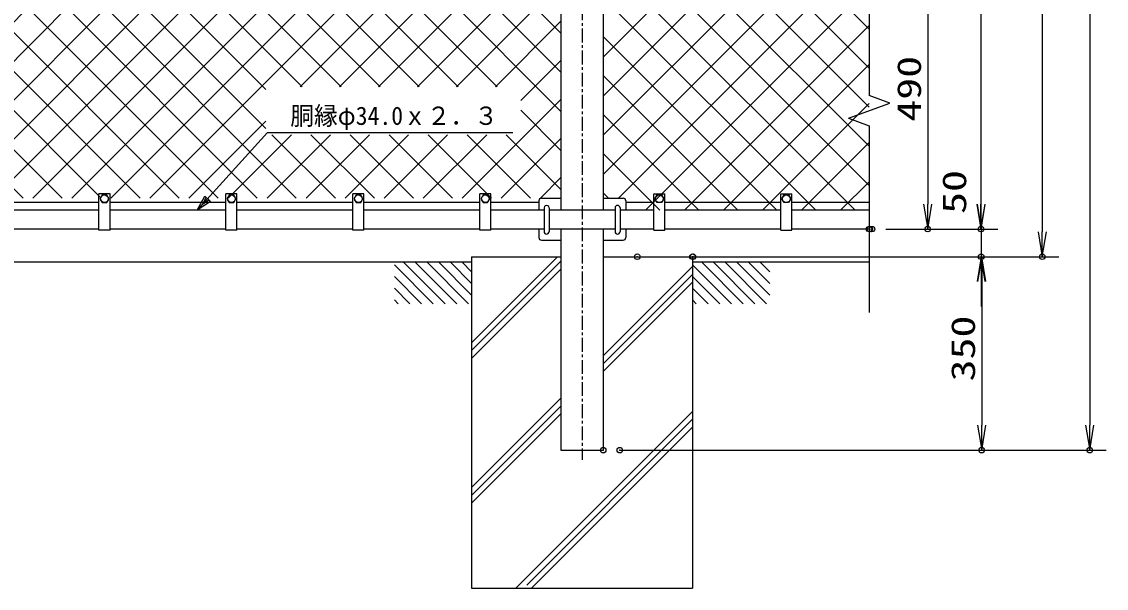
# Model space of a CAD drawing. Units: millimetres, scale not verified. Extents: x -4455 to 4455, y -3150 to 3150.
# Drawn here: x -2585 to -621, y -103 to 922 of the extents above; entities that cross this region are included whole.
import ezdxf
from ezdxf.enums import TextEntityAlignment as Align

# ---------------------------------------------------------------- set-up
doc = ezdxf.new("R2010")
doc.units = ezdxf.units.MM
doc.header["$LTSCALE"] = 20
doc.header["$PDMODE"] = 32
doc.header["$PDSIZE"] = 10
doc.linetypes.add('USER1', pattern=[2, 1.25, -0.25, 0.25, -0.25])
for name, color, linetype, lineweight in [('0-1_1', 7, 'Continuous', 25), ('0-2_0', 7, 'Continuous', 25), ('0-3_2', 7, 'Continuous', 25), ('0-4_EXTCNT-L', 2, 'Continuous', 25), ('0-5_DEFPOINTS', 7, 'Continuous', 25)]:
    doc.layers.add(name, color=color, linetype=linetype, lineweight=lineweight)
doc.styles.add('ＭＳ ゴシック', font='')
doc.styles.get('ＭＳ ゴシック').set_extended_font_data('MS Gothic')

# ---------------------------------------------------------------- blocks, each defined once
blk = doc.blocks.new('DARROWS')
at = {"layer": '0-2_0', "color": 2}
blk.add_line((0, 0), (-19.982, 0), dxfattribs=at)
blk.add_lwpolyline([(-20, -3.333), (0, 0), (-20, 3.333)], dxfattribs=at)
blk = doc.blocks.new('C2')
at = {"layer": '0-1_1', "color": 4}
blk.add_line((79808.6, 57244.9), (81308.6, 55744.9), dxfattribs=at)
blk = doc.blocks.new('C1')
at = {"layer": '0-1_1', "color": 4}
blk.add_line((79384.3, 57244.9), (80884.3, 55744.9), dxfattribs=at)
blk = doc.blocks.new('C0')
at = {"layer": '0-1_1', "color": 4}
blk.add_line((79049.1, 57155.9), (80460.1, 55744.9), dxfattribs=at)
blk = doc.blocks.new('C7')
at = {"layer": '0-1_1', "color": 4}
blk.add_line((79049.1, 56731.6), (80035.8, 55744.9), dxfattribs=at)
blk = doc.blocks.new('C9')
at = {"layer": '0-1_1', "color": 4}
blk.add_line((79049.1, 55883.1), (79187.3, 55744.9), dxfattribs=at)
blk = doc.blocks.new('C8')
at = {"layer": '0-1_1', "color": 4}
blk.add_line((79049.1, 56307.3), (79611.6, 55744.9), dxfattribs=at)
blk = doc.blocks.new('C5')
at = {"layer": '0-1_1', "color": 4}
blk.add_line((81081.4, 57244.9), (81849.1, 56477.2), dxfattribs=at)
blk = doc.blocks.new('C4')
at = {"layer": '0-1_1', "color": 4}
blk.add_line((80657.1, 57244.9), (81849.1, 56052.9), dxfattribs=at)
blk = doc.blocks.new('C3')
at = {"layer": '0-1_1', "color": 4}
blk.add_line((80232.9, 57244.9), (81732.9, 55744.9), dxfattribs=at)
blk = doc.blocks.new('C6')
at = {"layer": '0-1_1', "color": 4}
blk.add_line((81505.7, 57244.9), (81849.1, 56901.4), dxfattribs=at)
blk = doc.blocks.new('C17')
at = {"layer": '0-1_1', "color": 4}
blk.add_line((85449.1, 56731.6), (86435.8, 55744.9), dxfattribs=at)
blk = doc.blocks.new('C15')
at = {"layer": '0-1_1', "color": 4}
blk.add_line((87481.4, 57244.9), (88249.1, 56477.2), dxfattribs=at)
blk = doc.blocks.new('C14')
at = {"layer": '0-1_1', "color": 4}
blk.add_line((87057.1, 57244.9), (88249.1, 56052.9), dxfattribs=at)
blk = doc.blocks.new('C13')
at = {"layer": '0-1_1', "color": 4}
blk.add_line((86632.9, 57244.9), (88132.9, 55744.9), dxfattribs=at)
blk = doc.blocks.new('C12')
at = {"layer": '0-1_1', "color": 4}
blk.add_line((86208.6, 57244.9), (87708.6, 55744.9), dxfattribs=at)
blk = doc.blocks.new('C11')
at = {"layer": '0-1_1', "color": 4}
blk.add_line((85784.3, 57244.9), (87284.3, 55744.9), dxfattribs=at)
blk = doc.blocks.new('C10')
at = {"layer": '0-1_1', "color": 4}
blk.add_line((85449.1, 57155.9), (86860.1, 55744.9), dxfattribs=at)
blk = doc.blocks.new('C19')
at = {"layer": '0-1_1', "color": 4}
blk.add_line((85449.1, 55883.1), (85587.3, 55744.9), dxfattribs=at)
blk = doc.blocks.new('C18')
at = {"layer": '0-1_1', "color": 4}
blk.add_line((85449.1, 56307.3), (86011.6, 55744.9), dxfattribs=at)
blk = doc.blocks.new('C16')
at = {"layer": '0-1_1', "color": 4}
blk.add_line((87905.7, 57244.9), (88249.1, 56901.4), dxfattribs=at)
blk = doc.blocks.new('X48')
at = {"layer": '0-2_0', "color": 4}
for p, q in [((33265.5, 71449.3), (59604.4, 97788.2)), ((33265.5, 72863.5), (58190.2, 97788.2)), ((33265.5, 74277.7), (56776, 97788.2)), ((33265.5, 87005.6), (44048, 97788.2)), ((33265.5, 88419.8), (42633.8, 97788.2)), ((33265.5, 89834), (41219.6, 97788.2)), ((33265.5, 91248.3), (39805.4, 97788.2)), ((33265.5, 92662.5), (38391.2, 97788.2)), ((33265.5, 94076.7), (36977, 97788.2)), ((33265.5, 95490.9), (35562.8, 97788.2)), ((33265.5, 96905.1), (34148.5, 97788.2)), ((56601.2, 74920.7), (33733.7, 97788.2)), ((34118.6, 70888.2), (61018.6, 97788.2)), ((58015.4, 74920.7), (35147.9, 97788.2)), ((59429.6, 74920.7), (36562.1, 97788.2)), ((61733.5, 74031), (37976.3, 97788.2)), ((43387.1, 93791.7), (39390.6, 97788.2)), ((43387.1, 95205.9), (40804.8, 97788.2)), ((43503.1, 96504.1), (42219, 97788.2)), ((44917.3, 96504.1), (43633.2, 97788.2)), ((44178.2, 96504.1), (45462.3, 97788.2)), ((46331.5, 96504.1), (45047.4, 97788.2)), ((45592.4, 96504.1), (46876.5, 97788.2)), ((47745.7, 96504.1), (46461.6, 97788.2)), ((47006.6, 96504.1), (48290.7, 97788.2)), ((49159.9, 96504.1), (47875.8, 97788.2)), ((48420.8, 96504.1), (49704.9, 97788.2)), ((50574.1, 96504.1), (49290.1, 97788.2)), ((49835, 96504.1), (51119.1, 97788.2)), ((61733.5, 86758.9), (50704.3, 97788.2)), ((51249.3, 96504.1), (52533.3, 97788.2)), ((51349.8, 93776.2), (55361.7, 97788.2)), ((51349.8, 95190.4), (53947.5, 97788.2)), ((61733.5, 88173.1), (52118.5, 97788.2)), ((61733.5, 89587.3), (53532.7, 97788.2)), ((61733.5, 91001.6), (54946.9, 97788.2)), ((61733.5, 92415.8), (56361.1, 97788.2)), ((61733.5, 93830), (57775.3, 97788.2)), ((61733.5, 95244.2), (59189.6, 97788.2)), ((61733.5, 96658.4), (60603.8, 97788.2)), ((43749.4, 79104.7), (61733.5, 97088.8)), ((55186.9, 74920.7), (33265.5, 96842.1)), ((33265.5, 85591.4), (43387.1, 95713)), ((45163.6, 79104.7), (61733.5, 95674.6)), ((61733.5, 85344.7), (51349.8, 95728.4)), ((53772.7, 74920.7), (33265.5, 95427.9)), ((33265.5, 84177.2), (43387.1, 94298.7)), ((61733.5, 83930.5), (51349.8, 94314.2)), ((52358.5, 74920.7), (33265.5, 94013.7)), ((46577.8, 79104.7), (61733.5, 94260.4)), ((33265.5, 82763), (43387.1, 92884.5)), ((33265.5, 75691.9), (50352.9, 92779.3)), ((33265.5, 77106.1), (48938.7, 92779.3)), ((33265.5, 78520.3), (47524.5, 92779.3)), ((33265.5, 79934.5), (46110.2, 92779.3)), ((33265.5, 81348.8), (44696, 92779.3)), ((61733.5, 75445.2), (44399.4, 92779.3)), ((61733.5, 76859.4), (45813.6, 92779.3)), ((61733.5, 78273.6), (47227.8, 92779.3)), ((47334, 78446.7), (61733.5, 92846.2)), ((61733.5, 79687.9), (48642.1, 92779.3)), ((61733.5, 81102.1), (50056.3, 92779.3)), ((61733.5, 82516.3), (51349.8, 92900)), ((46760.3, 79104.7), (33265.5, 92599.5)), ((45346.1, 79104.7), (33265.5, 91185.3)), ((41189.7, 70888.2), (61733.5, 91432)), ((42603.9, 70888.2), (61733.5, 90017.8)), ((43931.9, 79104.7), (33265.5, 89771.1)), ((44018.1, 70888.2), (61733.5, 88603.6)), ((43182.9, 78439.5), (33265.5, 88356.9)), ((49320, 70888.2), (33265.5, 86942.7)), ((45432.3, 70888.2), (61733.5, 87189.3)), ((46846.5, 70888.2), (61733.5, 85775.1)), ((47905.8, 70888.2), (33265.5, 85528.4)), ((46491.6, 70888.2), (33265.5, 84114.2)), ((52293.3, 74920.7), (61733.5, 84360.9)), ((53707.5, 74920.7), (61733.5, 82946.7)), ((45077.4, 70888.2), (33265.5, 82700)), ((55121.7, 74920.7), (61733.5, 81532.5)), ((43663.1, 70888.2), (33265.5, 81285.8)), ((42248.9, 70888.2), (33265.5, 79871.6)), ((56535.9, 74920.7), (61733.5, 80118.3)), ((57950.1, 74920.7), (61733.5, 78704.1)), ((40834.7, 70888.2), (33265.5, 78457.4)), ((35532.8, 70888.2), (43182.9, 78538.2)), ((51043.6, 74821.4), (47334, 78531)), ((36947, 70888.2), (44027, 77968.2)), ((38361.2, 70888.2), (45441.2, 77968.2)), ((39775.5, 70888.2), (46855.5, 77968.2)), ((50734.2, 70888.2), (43654.2, 77968.2)), ((52148.4, 70888.2), (45068.4, 77968.2)), ((51043.6, 73407.2), (46482.6, 77968.2)), ((39420.5, 70888.2), (33265.5, 77043.2)), ((59364.4, 74920.7), (61733.5, 77289.9)), ((60282.4, 74424.6), (61733.5, 75875.6)), ((38006.3, 70888.2), (33265.5, 75628.9)), ((58160.2, 70888.2), (61733.5, 74461.4)), ((36592.1, 70888.2), (33265.5, 74214.7)), ((61733.5, 72616.8), (60282.4, 74067.9)), ((48260.7, 70888.2), (51043.6, 73671)), ((49675, 70888.2), (51972.7, 73185.9)), ((51089.2, 70888.2), (53386.9, 73185.9)), ((53562.6, 70888.2), (51264.9, 73185.9)), ((52503.4, 70888.2), (54801.1, 73185.9)), ((54976.9, 70888.2), (52679.1, 73185.9)), ((53917.6, 70888.2), (56215.3, 73185.9)), ((56391.1, 70888.2), (54093.3, 73185.9)), ((55331.8, 70888.2), (57629.5, 73185.9)), ((57805.3, 70888.2), (55507.6, 73185.9)), ((56746, 70888.2), (59043.7, 73185.9)), ((59219.5, 70888.2), (56921.8, 73185.9)), ((60633.7, 70888.2), (58336, 73185.9)), ((61733.5, 71202.6), (59750.2, 73185.9)), ((35177.9, 70888.2), (33265.5, 72800.5)), ((59574.4, 70888.2), (61733.5, 73047.2)), ((60988.7, 70888.2), (61733.5, 71633)), ((33763.6, 70888.2), (33265.5, 71386.3))]:
    blk.add_line(p, q, dxfattribs=at)

msp = doc.modelspace()

# ---------------------------------------------------------------- linework, layer by layer
at = {"layer": '0-1_1', "color": 4, "linetype": 'USER1'}
msp.add_line((-1570.1, 2030.09), (-1570.1, 129.68), dxfattribs=at)
at = {"layer": '0-1_1', "color": 4}
for p, q in [((-1050.1, 2042.63), (-1050.1, 788.95)), ((-1012.51, 775.27), (-1050.1, 788.95)), ((-1087.69, 747.91), (-1012.51, 775.27)), ((-1087.69, 747.91), (-1050.1, 734.23)), ((-1050.1, 734.23), (-1050.1, 396.22)), ((-1770.1, 341.44), (-1614.45, 497.09)), ((-1770.1, 327.3), (-1608.4, 489)), ((-1770.1, 313.16), (-1608.4, 474.86)), ((-1531.8, 317.61), (-1370.1, 479.31)), ((-1531.8, 303.47), (-1370.1, 465.17)), ((-1531.8, 289.32), (-1370.1, 451.03)), ((-1770.1, 79.31), (-1608.4, 241.01)), ((-1770.1, 65.17), (-1608.4, 226.87)), ((-1690.19, -102.91), (-1370.1, 217.18)), ((-1770.1, 51.02), (-1608.4, 212.72)), ((-1670.1, -96.97), (-1370.1, 203.03)), ((-1661.9, -102.91), (-1370.1, 188.89))]:
    msp.add_line(p, q, dxfattribs=at)
at = {"layer": '0-1_1'}
for p, q in [((-1608.4, 1948.09), (-1608.4, 581.09)), ((-1531.8, 1948.09), (-1531.8, 581.09)), ((-2445.1, 545.09), (-2445.1, 611.09)), ((-2425.1, 611.09), (-2445.1, 611.09)), ((-2425.1, 545.09), (-2425.1, 611.09)), ((-2215.1, 545.09), (-2215.1, 611.09)), ((-2195.1, 611.09), (-2215.1, 611.09)), ((-2195.1, 545.09), (-2195.1, 611.09)), ((-1985.1, 545.09), (-1985.1, 611.09)), ((-1965.1, 611.09), (-1985.1, 611.09)), ((-1965.1, 545.09), (-1965.1, 611.09)), ((-1755.1, 545.09), (-1755.1, 611.09)), ((-1735.1, 611.09), (-1755.1, 611.09)), ((-1735.1, 545.09), (-1735.1, 611.09)), ((-1440.1, 545.09), (-1440.1, 611.09)), ((-1440.1, 611.09), (-1420.1, 611.09)), ((-1420.1, 545.09), (-1420.1, 611.09)), ((-1210.1, 545.09), (-1210.1, 611.09)), ((-1210.1, 611.09), (-1190.1, 611.09)), ((-1190.1, 545.09), (-1190.1, 611.09)), ((-2445.1, 595.09), (-2655.1, 595.09)), ((-2215.1, 595.09), (-2425.1, 595.09)), ((-1985.1, 595.09), (-2195.1, 595.09)), ((-1755.1, 595.09), (-1965.1, 595.09)), ((-1648.4, 595.09), (-1735.1, 595.09)), ((-1490.8, 598.09), (-1490.8, 581.09)), ((-1440.1, 595.09), (-1490.8, 595.09)), ((-1210.1, 595.09), (-1420.1, 595.09)), ((-1050.1, 595.09), (-1190.1, 595.09)), ((-2445.1, 581.09), (-2655.1, 581.09)), ((-2215.1, 581.09), (-2425.1, 581.09)), ((-1985.1, 581.09), (-2195.1, 581.09)), ((-1755.1, 581.09), (-1965.1, 581.09)), ((-1638.9, 581.09), (-1735.1, 581.09)), ((-1510.3, 581.09), (-1629.9, 581.09)), ((-1440.1, 581.09), (-1501.3, 581.09)), ((-1210.1, 581.09), (-1420.1, 581.09)), ((-1050.1, 581.09), (-1190.1, 581.09)), ((-2445.1, 547.09), (-2655.1, 547.09)), ((-2425.1, 545.09), (-2445.1, 545.09)), ((-2215.1, 547.09), (-2425.1, 547.09)), ((-2195.1, 545.09), (-2215.1, 545.09)), ((-1985.1, 547.09), (-2195.1, 547.09)), ((-1965.1, 545.09), (-1985.1, 545.09)), ((-1755.1, 547.09), (-1965.1, 547.09)), ((-1735.1, 545.09), (-1755.1, 545.09)), ((-1638.9, 547.09), (-1735.1, 547.09)), ((-1510.3, 547.09), (-1629.9, 547.09)), ((-1608.4, 547.09), (-1608.4, 147.09)), ((-1531.8, 547.09), (-1531.8, 147.09)), ((-1440.1, 547.09), (-1501.3, 547.09)), ((-1490.8, 547.09), (-1490.8, 532.09)), ((-1440.1, 545.09), (-1420.1, 545.09)), ((-1210.1, 547.09), (-1420.1, 547.09)), ((-1210.1, 545.09), (-1190.1, 545.09)), ((-1050.1, 547.09), (-1190.1, 547.09)), ((-1770.1, 497.09), (-1770.1, -102.91)), ((-1770.1, 497.09), (-1608.4, 497.09)), ((-1531.8, 497.09), (-1370.1, 497.09)), ((-1370.1, 497.09), (-1370.1, -102.91)), ((-1770.1, 487.09), (-2870.1, 487.09)), ((-1770.1, 487.09), (-1960.1, 487.09)), ((-1050.1, 487.09), (-1370.1, 487.09)), ((-1608.4, 147.09), (-1531.8, 147.09)), ((-1770.1, -102.91), (-1370.1, -102.91))]:
    msp.add_line(p, q, dxfattribs=at)
at = {"layer": '0-1_1', "color": 4}
for points in [[(-2267.15, 581.09), (-2140.1, 722.09), (-1695.6, 722.09)], [(-2245.81, 599.55), (-2257.78, 591.49), (-2251.01, 604.23)]]:
    msp.add_lwpolyline(points, dxfattribs=at)
msp.add_lwpolyline([(-2243.21, 597.2), (-2267.15, 581.09), (-2253.61, 606.58)], close=True, dxfattribs=at)
at = {"layer": '0-1_1'}
for centre, start, end in [((-1634.4, 585.59), 359.99995, 179.99995), ((-1505.8, 585.59), 0, 180), ((-1634.4, 542.59), 179.99995, 359.99995), ((-1505.8, 542.59), 180, 0)]:
    msp.add_arc(centre, 4.5, start, end, dxfattribs=at)
at = {"layer": '0-2_0', "color": 2}
for p, q in [((-847.67, 1952.09), (-847.67, 592.09)), ((-736.64, 1952.09), (-736.64, 542.09))]:
    msp.add_line(p, q, dxfattribs=at)
at = {"layer": '0-2_0', "color": 4}
for p, q in [((-1050.1, 909.04), (-1531.8, 1390.74)), ((-1531.8, 858.35), (-1050.1, 1340.05)), ((-1050.1, 838.33), (-1531.8, 1320.03)), ((-1531.8, 787.64), (-1050.1, 1269.34)), ((-1050.1, 767.62), (-1531.8, 1249.32)), ((-1531.8, 716.93), (-1050.1, 1198.63)), ((-1050.1, 696.91), (-1531.8, 1178.61)), ((-1531.8, 646.22), (-1050.1, 1127.92)), ((-1050.1, 626.2), (-1531.8, 1107.9)), ((-1504.22, 603.09), (-1050.1, 1057.21)), ((-1075.7, 581.09), (-1531.8, 1037.19)), ((-1455.51, 581.09), (-1050.1, 986.5)), ((-1146.41, 581.09), (-1531.8, 966.47)), ((-1384.8, 581.09), (-1050.1, 915.79)), ((-1217.12, 581.09), (-1531.8, 895.76)), ((-1314.09, 581.09), (-1050.1, 845.08)), ((-1287.84, 581.09), (-1531.8, 825.05)), ((-1243.38, 581.09), (-1050.1, 774.37)), ((-1358.55, 581.09), (-1531.8, 754.34)), ((-1172.67, 581.09), (-1050.1, 703.66)), ((-1429.26, 581.09), (-1531.8, 683.63)), ((-1101.96, 581.09), (-1050.1, 632.95))]:
    msp.add_line(p, q, dxfattribs=at)
at = {"layer": '0-2_0'}
for p, q in [((-1521.97, 603.09), (-1531.8, 612.92)), ((-1648.4, 598.09), (-1648.4, 581.09)), ((-1643.4, 603.09), (-1608.4, 603.09)), ((-1531.8, 603.09), (-1495.8, 603.09)), ((-1638.9, 585.59), (-1638.9, 542.59)), ((-1629.9, 585.59), (-1629.9, 542.59)), ((-1510.3, 585.59), (-1510.3, 542.59)), ((-1501.3, 585.59), (-1501.3, 542.59)), ((-1648.4, 547.09), (-1648.4, 532.09)), ((-1643.4, 527.09), (-1608.4, 527.09)), ((-1531.8, 527.09), (-1495.8, 527.09))]:
    msp.add_line(p, q, dxfattribs=at)
at = {"layer": '0-2_0', "color": 1}
for p, q in [((-1015.1, 547.09), (-817.67, 547.09)), ((-1440.1, 497.09), (-706.64, 497.09))]:
    msp.add_line(p, q, dxfattribs=at)
at = {"layer": '0-2_0'}
for centre, start, end in [((-1643.4, 598.09), 89.99997, 179.99997), ((-1495.8, 598.09), 0, 89.99997), ((-1643.4, 532.09), 179.99997, 269.99997), ((-1495.8, 532.09), 269.99997, 0)]:
    msp.add_arc(centre, 5, start, end, dxfattribs=at)
at = {"layer": '0-3_2'}
for p, q in [((-2439.1, 609.02), (-2443.1, 602.09)), ((-2431.1, 609.02), (-2439.1, 609.02)), ((-2427.1, 602.09), (-2431.1, 609.02)), ((-1749.1, 609.02), (-1753.1, 602.09)), ((-1741.1, 609.02), (-1749.1, 609.02)), ((-1737.1, 602.09), (-1741.1, 609.02)), ((-1208.1, 602.09), (-1204.1, 609.02)), ((-1204.1, 609.02), (-1196.1, 609.02)), ((-1196.1, 609.02), (-1192.1, 602.09)), ((-2443.1, 602.09), (-2439.1, 595.16)), ((-2439.1, 595.16), (-2431.1, 595.16)), ((-2431.1, 595.16), (-2427.1, 602.09)), ((-1753.1, 602.09), (-1749.1, 595.16)), ((-1749.1, 595.16), (-1741.1, 595.16)), ((-1741.1, 595.16), (-1737.1, 602.09)), ((-1204.1, 595.16), (-1208.1, 602.09)), ((-1196.1, 595.16), (-1204.1, 595.16)), ((-1192.1, 602.09), (-1196.1, 595.16))]:
    msp.add_line(p, q, dxfattribs=at)
for points in [[(-2197.1, 602.09), (-2201.1, 609.02), (-2209.1, 609.02), (-2213.1, 602.09), (-2209.1, 595.16), (-2201.1, 595.16)], [(-1967.1, 602.09), (-1971.1, 609.02), (-1979.1, 609.02), (-1983.1, 602.09), (-1979.1, 595.16), (-1971.1, 595.16)], [(-1438.1, 602.09), (-1434.1, 609.02), (-1426.1, 609.02), (-1422.1, 602.09), (-1426.1, 595.16), (-1434.1, 595.16)]]:
    msp.add_lwpolyline(points, close=True, dxfattribs=at)
for centre in [(-2435.1, 602.09), (-2205.1, 602.09), (-1975.1, 602.09), (-1745.1, 602.09), (-1430.1, 602.09), (-1200.1, 602.09)]:
    msp.add_circle(centre, 6.93, dxfattribs=at)
at = {"layer": '0-4_EXTCNT-L'}
for p, q in [((-650.59, 1992.09), (-650.59, 192.09)), ((-944.07, 992.09), (-944.07, 592.09)), ((-847.21, 592.09), (-847.21, 637.09)), ((-847.21, 547.09), (-847.21, 497.09)), ((-847.21, 452.09), (-847.21, 407.09)), ((-846.26, 452.09), (-846.26, 192.09))]:
    msp.add_line(p, q, dxfattribs=at)
at = {"layer": '0-4_EXTCNT-L', "color": 1}
for p, q in [((-1020.1, 547.09), (-914.07, 547.09)), ((-1019.1, 547.09), (-817.21, 547.09)), ((-1340.1, 497.09), (-816.26, 497.09)), ((-1339.1, 497.09), (-817.21, 497.09)), ((-1501.8, 147.09), (-816.26, 147.09)), ((-1471.8, 147.09), (-620.59, 147.09))]:
    msp.add_line(p, q, dxfattribs=at)
at = {"layer": '0-5_DEFPOINTS'}
for p in [(-1050.1, 547.09), (-1049.1, 547.09), (-1045.1, 547.09), (-944.07, 547.09), (-847.67, 547.09), (-1470.1, 497.09), (-1370.1, 497.09), (-1369.1, 497.09), (-847.21, 497.09), (-736.64, 497.09), (-1531.8, 147.09), (-1501.8, 147.09), (-846.26, 147.09), (-650.59, 147.09)]:
    msp.add_point(p, dxfattribs=at)

# ---------------------------------------------------------------- block references
at = {"layer": '0-2_0', "xscale": 2.25, "yscale": 2.25, "rotation": 270}
for p in [(-847.67, 547.09), (-736.64, 497.09)]:
    msp.add_blockref('DARROWS', p, dxfattribs=at)
at = {"layer": '0-2_0', "xscale": 0.05, "yscale": 0.05}
for name, p in [('C0', (-5862.55, -2375.15)), ('C1', (-5862.55, -2375.15)), ('C2', (-5862.55, -2375.15)), ('C3', (-5862.55, -2375.15)), ('C4', (-5862.55, -2375.15)), ('C5', (-5862.55, -2375.15)), ('C6', (-5862.55, -2375.15)), ('C10', (-5642.55, -2375.15)), ('C11', (-5642.55, -2375.15)), ('C12', (-5642.55, -2375.15)), ('C13', (-5642.55, -2375.15)), ('C14', (-5642.55, -2375.15)), ('C15', (-5642.55, -2375.15)), ('C16', (-5642.55, -2375.15)), ('C7', (-5862.55, -2375.15)), ('C17', (-5642.55, -2375.15)), ('C8', (-5862.55, -2375.15)), ('C18', (-5642.55, -2375.15)), ('C9', (-5862.55, -2375.15)), ('C19', (-5642.55, -2375.15))]:
    msp.add_blockref(name, p, dxfattribs=at)
at = {"layer": '0-4_EXTCNT-L', "xscale": 0.05, "yscale": 0.05}
msp.add_blockref('X48', (-4695.07, -2941.32), dxfattribs=at)
at = {"layer": '0-4_EXTCNT-L', "xscale": 2.25, "yscale": 2.25}
for p, rotation in [((-944.07, 547.09), 270), ((-847.21, 547.09), 270), ((-847.21, 497.09), 90), ((-846.26, 497.09), 90), ((-846.26, 147.09), 270), ((-650.59, 147.09), 270)]:
    msp.add_blockref('DARROWS', p, dxfattribs=dict(at, rotation=rotation))

# ---------------------------------------------------------------- texts
at = {"layer": '0-1_1', "color": 4, "style": 'ＭＳ ゴシック', "width": 0.95}
msp.add_text('胴縁φ34.0ｘ２．３', height=33.17, dxfattribs=at).set_placement((-2098.6, 725.71), align=Align.BOTTOM_LEFT)
at = {"layer": '0-4_EXTCNT-L', "color": 3, "style": 'ＭＳ ゴシック', "width": 1.35}
for s, p in [('490', (-943.25, 741.46)), ('50', (-861.38, 574.58)), ('350', (-845.43, 271.46))]:
    msp.add_text(s, height=43.26, rotation=90, dxfattribs=at).set_placement(p, align=Align.BOTTOM_LEFT)

doc.saveas('drawing.dxf')
